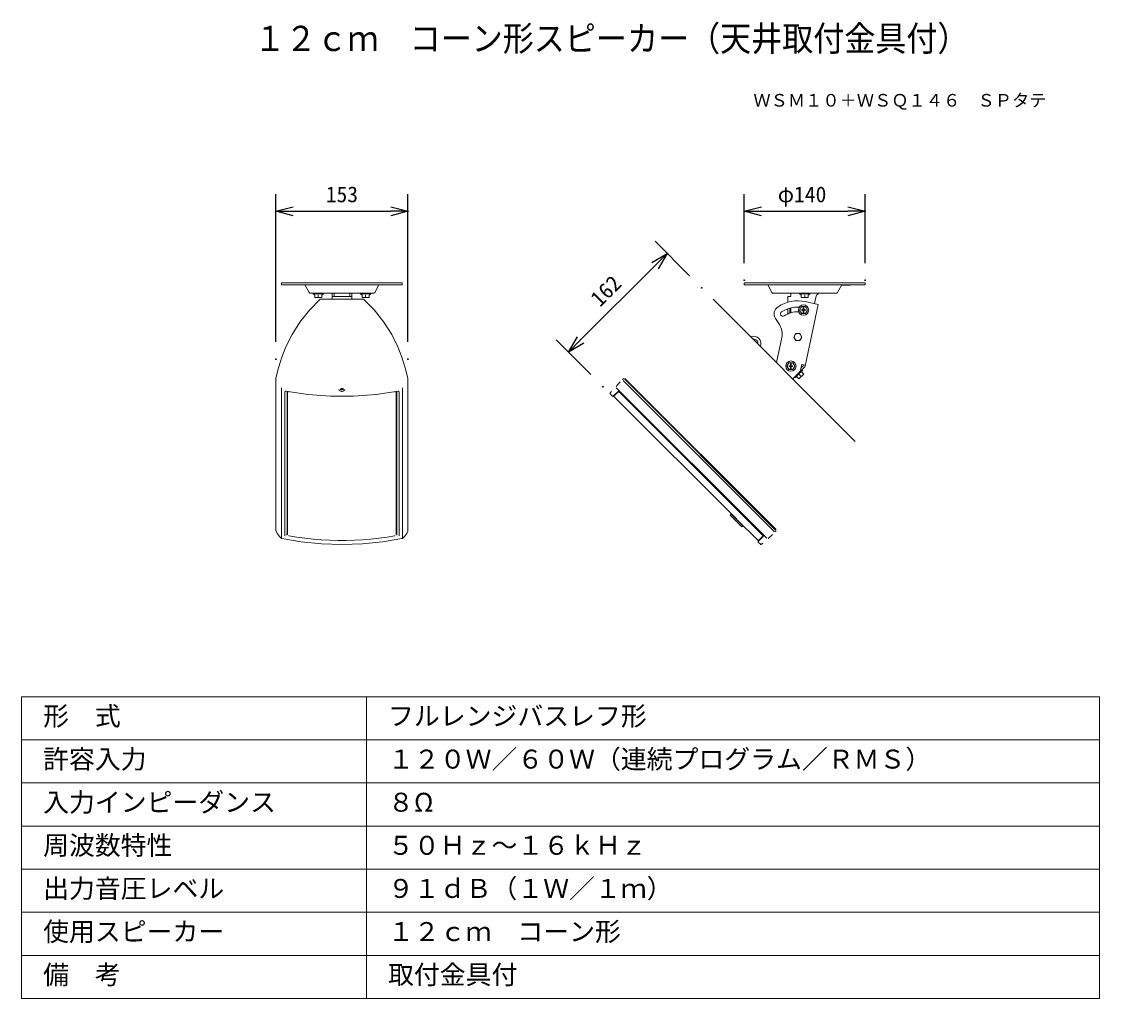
# Model space of a CAD drawing. Units: millimetres, scale not verified. Extents: x -62 to 63, y -56 to 57.
import ezdxf
from ezdxf.enums import TextEntityAlignment as Align

# ---------------------------------------------------------------- set-up
doc = ezdxf.new("R2010")
doc.units = ezdxf.units.MM
doc.header["$LTSCALE"] = 0.125
doc.header["$PDMODE"] = 32
doc.header["$PDSIZE"] = 0.0625
for name, color, linetype, lineweight in [('0-0_0', 7, 'Continuous', 25), ('0-1_WAKU', 1, 'Continuous', 18), ('0-4_GAIKEI', 1, 'Continuous', 18), ('0-5_SUNPO', 7, 'Continuous', 25)]:
    doc.layers.add(name, color=color, linetype=linetype, lineweight=lineweight)
for name, color, linetype in [('0-2_MOJI1', 7, 'Continuous'), ('0-3_TOUROKU', 7, 'Continuous'), ('0-6_DEFPOINTS', 7, 'Continuous')]:
    doc.layers.add(name, color=color, linetype=linetype)
doc.styles.add('ＭＳ ゴシック', font='')
doc.styles.get('ＭＳ ゴシック').set_extended_font_data('MS Gothic')

# ---------------------------------------------------------------- blocks, each defined once
blk = doc.blocks.new('_OPEN30')
at = {"layer": '0-0_0'}
blk.add_line((0, 0), (-1, 0), dxfattribs=at)
blk.add_lwpolyline([(-1, 0.26795), (0, 0), (-1, -0.26795)], dxfattribs=at)
blk = doc.blocks.new('D6')
at = {"layer": '0-5_SUNPO'}
for p, q in [((18.6053, 28.3399), (14.6053, 32.3399)), ((5.9786, 20.8848), (14.6053, 29.5115)), ((7.1502, 16.8848), (3.1502, 20.8848))]:
    blk.add_line(p, q, dxfattribs=at)
at = {"layer": '0-6_DEFPOINTS'}
for p in [(16.0195, 30.9257), (20.0195, 26.9257), (8.5644, 15.4706)]:
    blk.add_point(p, dxfattribs=at)
at = {"layer": '0-5_SUNPO', "xscale": 2, "yscale": 2}
for p, rotation in [((16.0195, 30.9257), 45), ((4.5644, 19.4706), 225)]:
    blk.add_blockref('_OPEN30', p, dxfattribs=dict(at, rotation=rotation))
at = {"layer": '0-5_SUNPO', "style": 'ＭＳ ゴシック'}
blk.add_text('162', height=1.833, rotation=45, dxfattribs=at).set_placement((8.6126, 24.2259), align=Align.BOTTOM_LEFT)
blk = doc.blocks.new('D5')
at = {"layer": '0-5_SUNPO'}
for p, q in [((24.9622, 29.8101), (24.9622, 37.8101)), ((38.9622, 29.8101), (38.9622, 37.8101)), ((26.9622, 35.8101), (36.9622, 35.8101))]:
    blk.add_line(p, q, dxfattribs=at)
at = {"layer": '0-6_DEFPOINTS'}
for p in [(38.9622, 35.8101), (24.9622, 27.8101), (38.9622, 27.8101)]:
    blk.add_point(p, dxfattribs=at)
at = {"layer": '0-5_SUNPO', "xscale": 2, "yscale": 2, "rotation": 180}
blk.add_blockref('_OPEN30', (24.9622, 35.8101), dxfattribs=at)
at = {"layer": '0-5_SUNPO', "xscale": 2, "yscale": 2}
blk.add_blockref('_OPEN30', (38.9622, 35.8101), dxfattribs=at)
at = {"layer": '0-5_SUNPO', "style": 'ＭＳ ゴシック'}
blk.add_text('φ140', height=1.833, dxfattribs=at).set_placement((28.8372, 36.3101), align=Align.BOTTOM_LEFT)
blk = doc.blocks.new('D4')
at = {"layer": '0-5_SUNPO'}
for p, q in [((-29.3508, 20.6569), (-29.3508, 37.8101)), ((-14.0508, 20.6569), (-14.0508, 37.8101)), ((-27.3508, 35.8101), (-16.0508, 35.8101))]:
    blk.add_line(p, q, dxfattribs=at)
at = {"layer": '0-6_DEFPOINTS'}
for p in [(-14.0508, 35.8101), (-29.3508, 18.6569), (-14.0508, 18.6569)]:
    blk.add_point(p, dxfattribs=at)
at = {"layer": '0-5_SUNPO', "xscale": 2, "yscale": 2, "rotation": 180}
blk.add_blockref('_OPEN30', (-29.3508, 35.8101), dxfattribs=at)
at = {"layer": '0-5_SUNPO', "xscale": 2, "yscale": 2}
blk.add_blockref('_OPEN30', (-14.0508, 35.8101), dxfattribs=at)
at = {"layer": '0-5_SUNPO', "style": 'ＭＳ ゴシック'}
blk.add_text('153', height=1.833, dxfattribs=at).set_placement((-23.5758, 36.3101), align=Align.BOTTOM_LEFT)

msp = doc.modelspace()

# ---------------------------------------------------------------- linework, layer by layer
at = {"layer": '0-1_WAKU', "color": 4}
for p, q in [((-62.4959, -21.4958), (-62.4959, -56.4958)), ((62.5041, -21.4958), (-62.4959, -21.4958)), ((-22.4959, -56.4958), (-22.4959, -21.4958)), ((62.5041, -56.4958), (62.5041, -21.4958)), ((-62.4959, -56.4958), (62.5041, -56.4958))]:
    msp.add_line(p, q, dxfattribs=at)
at = {"layer": '0-1_WAKU'}
for p, q in [((-62.4959, -26.4958), (62.5041, -26.4958)), ((-62.4959, -31.4958), (62.5041, -31.4958)), ((-62.4959, -36.4958), (62.5041, -36.4958)), ((-62.4959, -41.4958), (62.5041, -41.4958)), ((-62.4959, -46.4958), (62.5041, -46.4958)), ((-62.4959, -51.4958), (62.5041, -51.4958))]:
    msp.add_line(p, q, dxfattribs=at)
at = {"layer": '0-4_GAIKEI', "color": 7}
for p, q in [((-32.341, 26.2571), (-32.341, 26.4871)), ((-32.341, 26.4871), (-18.341, 26.4871)), ((-32.341, 26.2571), (-18.341, 26.2571)), ((-30.6373, 26.2571), (-30.6373, 26.2506)), ((-30.608, 26.2571), (-30.608, 26.2506)), ((-29.6888, 26.2571), (-29.6888, 26.2506)), ((-29.6338, 26.2571), (-29.1402, 25.4021)), ((-21.0482, 26.2571), (-21.5418, 25.4021)), ((-18.341, 26.2571), (-18.341, 26.4871)), ((21.3221, 26.2571), (21.3221, 26.4871)), ((21.3221, 26.4871), (35.3221, 26.4871)), ((21.3221, 26.2571), (35.3221, 26.2571)), ((24.0292, 26.2571), (24.5229, 25.4021)), ((32.6149, 26.2571), (32.1213, 25.4021)), ((33.6138, 26.2506), (32.6111, 26.2506)), ((32.6652, 26.2571), (32.6652, 26.2506)), ((33.5845, 26.2571), (33.5845, 26.2506)), ((33.6138, 26.2571), (33.6138, 26.2506)), ((35.3221, 26.2571), (35.3221, 26.4871)), ((-21.741, 25.2871), (-28.941, 25.2871)), ((-26.491, 24.621), (-26.491, 25.2871)), ((-24.191, 25.2871), (-24.191, 24.621)), ((31.9221, 25.2871), (24.7221, 25.2871)), ((26.7321, 25.2871), (26.7321, 24.9171)), ((29.7099, 25.055), (29.8242, 25.1692)), ((-27.8388, 24.6099), (-27.858, 24.5959)), ((-27.858, 24.5959), (-27.8579, 24.596)), ((-27.8074, 24.6211), (-27.8388, 24.6099)), ((-27.7899, 24.6226), (-27.8074, 24.6211)), ((34.1893, 8.1052), (17.7012, 24.5933)), ((26.3821, 24.9171), (26.3821, 24.2516)), ((26.3821, 24.9171), (26.7321, 24.9171)), ((28.366, 16.8284), (29.8919, 24.0072)), ((28.3953, 24.3253), (29.8919, 24.0072)), ((29.4713, 24.0966), (29.6221, 24.8061)), ((29.6221, 24.8061), (29.6221, 24.8428)), ((24.9406, 22.3562), (25.3904, 21.6635)), ((-31.1321, 20.522), (-31.8369, 19.0827)), ((25.6694, 20.1584), (25.0513, 17.2507)), ((-32.6895, 16.6418), (-32.9899, 15.4332)), ((26.9422, 15.3522), (28.3036, 16.7136)), ((-32.9898, 15.4332), (-32.991, 15.4227)), ((-32.991, 15.3519), (-32.991, 15.4227)), ((-32.991, 15.3519), (-32.9844, 15.2118)), ((-32.991, -2.1856), (-32.991, 15.3519)), ((-17.6976, 15.2118), (-17.691, 15.3519)), ((-17.691, 15.4227), (-17.6921, 15.4332)), ((-17.691, -2.1856), (-17.691, 15.3519)), ((6.9241, 15.0057), (6.4533, 14.4828)), ((5.9173, 13.8875), (5.7815, 13.7367)), ((6.0342, 13.35), (5.7851, 13.5991)), ((20.4404, -0.9148), (6.2382, 13.2875)), ((22.8834, -3.3578), (20.5323, -1.0067)), ((-32.9844, -2.3118), (-32.991, -2.1856)), ((-32.9843, -2.3144), (-32.9844, -2.3118)), ((-32.9768, -2.3477), (-32.9808, -2.3284)), ((-32.9806, -2.337), (-32.9768, -2.3477)), ((-32.9768, -2.3478), (-32.9768, -2.3477)), ((-17.7052, -2.3477), (-17.7012, -2.3284)), ((-17.7014, -2.337), (-17.7052, -2.3477)), ((-17.7052, -2.3478), (-17.7052, -2.3477)), ((-17.691, -2.1856), (-17.6976, -2.3118)), ((-17.6976, -2.3144), (-17.6976, -2.3118)), ((-32.6007, -2.9104), (-32.3464, -3.1392)), ((-32.3465, -3.1392), (-32.3356, -3.1466)), ((-32.3465, -3.1392), (-32.3465, -3.1392)), ((-32.3356, -3.1466), (-32.3167, -3.1552)), ((-32.3167, -3.1552), (-32.3046, -3.1584)), ((-32.3046, -3.1584), (-32.3046, -3.1584)), ((-18.3355, -3.1392), (-18.3355, -3.1392)), ((23.1951, -3.8109), (22.946, -3.5618)), ((23.3327, -3.8145), (23.4835, -3.6787)), ((24.0788, -3.1427), (24.6017, -2.6719))]:
    msp.add_line(p, q, dxfattribs=at)
at = {"layer": '0-4_GAIKEI'}
for p, q in [((-28.691, 25.2871), (-28.691, 25.2171)), ((-28.491, 25.0871), (-28.691, 25.2171)), ((-28.691, 25.2171), (-27.491, 25.2171)), ((-28.491, 25.1273), (-28.491, 24.7871)), ((-28.091, 25.1273), (-28.091, 24.8053)), ((-27.691, 25.0871), (-27.491, 25.2171)), ((-27.691, 24.7871), (-27.691, 25.1273)), ((-27.491, 25.2871), (-27.491, 25.2171)), ((-26.261, 25.2871), (-26.261, 24.9171)), ((-24.421, 25.2871), (-24.421, 24.9171)), ((-23.191, 25.2171), (-23.191, 25.2871)), ((-23.191, 25.2171), (-21.991, 25.2171)), ((-23.191, 25.2171), (-22.991, 25.0871)), ((-22.991, 25.1273), (-22.991, 24.7871)), ((-22.591, 24.8053), (-22.591, 25.1273)), ((-21.991, 25.2171), (-22.191, 25.0871)), ((-22.191, 24.7871), (-22.191, 25.1273)), ((-21.991, 25.2171), (-21.991, 25.2871)), ((27.7221, 25.2871), (27.7221, 25.2171)), ((27.9221, 25.1273), (27.9221, 24.7871)), ((28.3221, 25.1273), (28.3221, 24.8053)), ((28.7221, 25.0871), (28.9221, 25.2171)), ((28.7221, 24.7871), (28.7221, 25.1273)), ((28.9221, 25.2871), (28.9221, 25.2171)), ((-27.691, 24.7871), (-28.491, 24.7871)), ((-26.491, 24.9171), (-24.191, 24.9171)), ((-22.191, 24.7871), (-22.991, 24.7871)), ((28.7221, 24.7871), (27.9221, 24.7871)), ((26.3821, 23.4956), (26.3821, 22.9047)), ((26.6121, 23.5636), (26.6121, 22.9965)), ((26.7321, 23.0279), (26.7321, 23.5941)), ((27.9564, 23.7472), (27.7255, 23.3472)), ((27.7255, 23.3472), (27.9564, 22.9472)), ((27.9564, 23.7472), (28.4183, 23.7472)), ((27.9564, 22.9472), (28.4183, 22.9472)), ((27.9874, 23.3972), (27.9874, 23.2972)), ((28.1374, 23.3972), (27.9874, 23.3972)), ((27.9874, 23.2972), (28.1374, 23.2972)), ((28.1374, 23.7472), (28.1374, 23.3972)), ((28.1374, 23.2972), (28.1374, 22.9472)), ((28.2374, 23.7472), (28.2374, 23.3972)), ((28.3874, 23.3972), (28.2374, 23.3972)), ((28.2374, 23.2972), (28.2374, 22.9472)), ((28.2374, 23.2972), (28.3874, 23.2972)), ((28.3874, 23.2972), (28.3874, 23.3972)), ((28.6493, 23.3472), (28.4183, 23.7472)), ((28.4183, 22.9472), (28.6493, 23.3472)), ((27.2911, 20.6171), (27.0602, 20.2171)), ((27.0602, 20.2171), (27.2911, 19.8171)), ((27.753, 20.6171), (27.2911, 20.6171)), ((27.9839, 20.2171), (27.753, 20.6171)), ((27.753, 19.8171), (27.9839, 20.2171)), ((27.2911, 19.8171), (27.753, 19.8171)), ((26.4921, 17.2442), (26.2612, 16.8442)), ((26.2612, 16.8442), (26.4921, 16.4442)), ((26.4921, 17.2442), (26.954, 17.2442)), ((26.4921, 16.4442), (26.954, 16.4442)), ((26.523, 16.8942), (26.523, 16.7942)), ((26.673, 16.8942), (26.523, 16.8942)), ((26.523, 16.7942), (26.673, 16.7942)), ((26.673, 17.2442), (26.673, 16.8942)), ((26.673, 16.7942), (26.673, 16.4442)), ((26.773, 17.2442), (26.773, 16.8942)), ((26.923, 16.8942), (26.773, 16.8942)), ((26.773, 16.7942), (26.773, 16.4442)), ((26.773, 16.7942), (26.923, 16.7942)), ((26.923, 16.7942), (26.923, 16.8942)), ((27.1849, 16.8442), (26.954, 17.2442)), ((26.954, 16.4442), (27.1849, 16.8442)), ((27.2039, 15.5149), (28.0524, 16.3634)), ((28.0036, 17.0477), (27.8941, 16.5322)), ((28.141, 16.8762), (27.9203, 16.6555)), ((28.0029, 16.4129), (28.0524, 16.3634)), ((28.0029, 16.13), (28.0524, 16.3634)), ((28.3949, 16.9646), (28.0036, 17.0477)), ((28.1699, 17.0124), (28.141, 16.8762)), ((-17.691, 15.4227), (-17.691, 15.3519)), ((7.2124, 15.2812), (7.3295, 15.4112)), ((24.7912, -2.3284), (7.2676, 15.1952)), ((24.9479, -2.1856), (7.4104, 15.3519)), ((7.4827, 15.4227), (25.0187, -2.1133)), ((24.973, -2.0859), (7.5101, 15.3771)), ((27.1544, 15.5643), (27.2039, 15.5149)), ((27.4372, 15.5643), (27.2039, 15.5149)), ((27.4088, 15.5928), (27.6493, 15.3522)), ((28.215, 15.9179), (27.6493, 15.3522)), ((27.6916, 15.8756), (27.9193, 15.6479)), ((28.215, 15.9179), (27.9745, 16.1585)), ((-32.3606, 14.3407), (-32.3606, -3.1066)), ((-31.9632, 13.9076), (-31.9632, -2.8338)), ((-31.9371, 13.9311), (-31.9372, 13.9311)), ((-31.9371, 13.9311), (-31.9306, 13.933)), ((-31.9306, 13.933), (-31.9099, 13.9356)), ((-31.9099, 13.9356), (-31.8826, 13.9347)), ((-31.8826, 13.9347), (-31.8509, 13.9302)), ((-31.691, -2.3095), (-31.691, 13.9066)), ((-31.641, -2.6917), (-31.641, 13.8992)), ((-31.561, 13.8874), (-31.561, 13.8546)), ((-31.491, 13.8188), (-31.491, 13.877)), ((-25.691, 14.1512), (-25.691, 14.1516)), ((-25.566, 14.0299), (-25.566, 13.9804)), ((-25.5512, 14.098), (-25.5515, 14.0902)), ((-25.491, 14.1254), (-25.491, 14.182)), ((-25.4659, 14.2328), (-25.3778, 14.2647)), ((-25.381, 14.1289), (-25.381, 14.2598)), ((-25.381, 14.1713), (-25.301, 14.1713)), ((-25.381, 14.0476), (-25.381, 14.102)), ((-25.341, 13.904), (-25.381, 13.9057)), ((-25.3778, 14.2647), (-25.2854, 14.2611)), ((-25.2964, 13.9061), (-25.341, 13.904)), ((-25.301, 14.1289), (-25.301, 14.2598)), ((-25.301, 14.102), (-25.301, 14.0476)), ((-25.191, 14.182), (-25.191, 14.1254)), ((-25.1307, 14.098), (-25.1263, 14.0379)), ((-25.1305, 14.0902), (-25.1307, 14.098)), ((-24.991, 14.1516), (-24.991, 14.1514)), ((-21.365, 13.5552), (-18.831, 13.9303)), ((-19.191, 13.8188), (-19.191, 13.877)), ((-19.121, 13.8873), (-19.121, 13.8546)), ((-19.041, 13.8992), (-19.041, -2.6917)), ((-18.991, 13.9066), (-18.991, -2.3095)), ((-18.831, 13.9302), (-18.7979, 13.9349)), ((-18.7512, 13.933), (-18.7469, 13.9318)), ((-18.7469, 13.9318), (-18.7448, 13.9311)), ((-18.7448, 13.9311), (-18.7448, 13.9311)), ((-18.7188, -2.8338), (-18.7188, 13.9076)), ((-18.3214, -3.1066), (-18.3214, 14.3407)), ((6.7234, 13.9382), (6.1034, 13.3498)), ((6.2382, 13.4006), (6.7487, 13.9111)), ((23.9151, -3.1283), (6.4677, 14.3191)), ((6.6666, 13.8843), (6.6942, 13.8567)), ((6.7477, 13.9115), (6.7572, 13.9026)), ((23.4986, -2.8388), (6.7572, 13.9026)), ((6.7978, 13.8188), (6.7836, 13.833)), ((6.8422, 13.7925), (6.8495, 13.7998)), ((6.4852, 13.7121), (6.5175, 13.6799)), ((-31.691, -2.3095), (-31.7228, -2.7501)), ((-18.991, -2.3095), (-18.9592, -2.7501)), ((25.0072, -2.2665), (24.8772, -2.3836)), ((-31.491, -2.8352), (-31.491, -2.7982)), ((-19.191, -2.8352), (-19.191, -2.7982)), ((22.9458, -3.4926), (23.5287, -2.8783)), ((23.5071, -2.8473), (22.9966, -3.3578)), ((23.3086, -3.1112), (23.2759, -3.0785)), ((23.3885, -2.7538), (23.3958, -2.7465)), ((23.4289, -2.8123), (23.4148, -2.7982)), ((23.4798, -2.9289), (23.4527, -2.9017)), ((23.4986, -2.8388), (23.4998, -2.8375)), ((23.5102, -2.8518), (23.517, -2.8604))]:
    msp.add_line(p, q, dxfattribs=at)
at = {"layer": '0-4_GAIKEI', "color": 7, "lineweight": 25}
for p, q in [((19.6752, -0.4324), (19.7813, -0.3264)), ((21.0323, -1.7895), (19.6752, -0.4324)), ((21.1383, -1.6834), (19.7813, -0.3264)), ((20.405, -0.9501), (20.4404, -0.9148)), ((20.497, -1.0421), (20.5323, -1.0067)), ((21.0323, -1.7895), (21.1383, -1.6834))]:
    msp.add_line(p, q, dxfattribs=at)
at = {"layer": '0-4_GAIKEI'}
for points in [[(27.9221, 25.0871), (27.7221, 25.2171), (28.9221, 25.2171)], [(-31.8509, 13.9303), (-29.3115, 13.5546), (-26.6678, 13.3603), (-24.0087, 13.3605), (-21.365, 13.5552)], [(-25.381, 13.9057), (-25.485, 13.9263), (-25.5765, 13.9692), (-25.6451, 14.0299), (-25.6834, 14.1008), (-25.691, 14.1512)], [(-25.5512, 14.098), (-25.5275, 14.1714), (-25.4659, 14.2328)], [(-24.991, 14.1514), (-24.9982, 14.1021), (-25.0357, 14.0315), (-25.1031, 13.9707), (-25.1935, 13.9274), (-25.2964, 13.9061)], [(-25.2854, 14.2611), (-25.2058, 14.226), (-25.1527, 14.1684), (-25.1307, 14.098)], [(-18.7979, 13.9349), (-18.7713, 13.9356), (-18.7512, 13.933)], [(6.7111, 13.9357), (6.71, 13.9358), (6.7154, 13.9339), (6.7297, 13.9257), (6.7477, 13.9115)], [(-31.491, -2.8353), (-30.5724, -2.9879), (-29.6318, -3.1176), (-28.6849, -3.2216), (-27.733, -3.2998), (-26.7776, -3.3519), (-25.8201, -3.378), (-24.8618, -3.378), (-23.9043, -3.3519), (-22.9489, -3.2997), (-21.9971, -3.2216), (-21.0501, -3.1176), (-20.1096, -2.9879), (-19.191, -2.8353)], [(23.4986, -2.8388), (23.5137, -2.8556), (23.5269, -2.8747), (23.5303, -2.8816)]]:
    msp.add_lwpolyline(points, dxfattribs=at)
at = {"layer": '0-4_GAIKEI', "color": 7}
for points in [[(-27.8578, 24.596), (-29.1065, 23.329), (-30.2133, 21.9561), (-31.1321, 20.522)], [(-22.8922, 24.6226), (-24.5054, 24.6206), (-26.1823, 24.6206), (-27.7898, 24.6226)], [(-22.8921, 24.6226), (-22.8745, 24.6211), (-22.8432, 24.6099)], [(-22.8432, 24.6099), (-22.824, 24.5959), (-22.8241, 24.596)], [(-18.845, 19.0827), (-19.5519, 20.5257), (-20.4712, 21.9595), (-21.5784, 23.3323), (-22.8241, 24.596)], [(-31.8369, 19.0827), (-32.2956, 17.8894), (-32.6895, 16.6418)], [(-17.6921, 15.4332), (-17.9935, 16.6456), (-18.3877, 17.8931), (-18.845, 19.0827)], [(5.7815, 13.7367), (5.7632, 13.7076), (5.7559, 13.6666), (5.7669, 13.6241), (5.7851, 13.5991)], [(-32.9843, -2.3142), (-32.9831, -2.3257), (-32.9806, -2.337)], [(-32.9768, -2.3478), (-32.8329, -2.6191), (-32.6007, -2.9104)], [(-18.3355, -3.1392), (-18.0783, -2.9074), (-17.8469, -2.6158), (-17.7052, -2.3478)], [(-17.6976, -2.3142), (-17.6989, -2.3257), (-17.7014, -2.337)], [(-32.3045, -3.1584), (-30.0568, -3.5308), (-27.7084, -3.7627), (-25.3383, -3.8402), (-22.9682, -3.7624), (-20.6198, -3.5301), (-18.3774, -3.1584)], [(-18.3653, -3.1552), (-18.3774, -3.1584), (-18.3774, -3.1584)], [(-18.3355, -3.1392), (-18.3464, -3.1466), (-18.3653, -3.1552)], [(23.1951, -3.8109), (23.2201, -3.8291), (23.2626, -3.8401), (23.3036, -3.8327), (23.3327, -3.8145)]]:
    msp.add_lwpolyline(points, dxfattribs=at)
at = {"layer": '0-4_GAIKEI'}
for centre in [(28.1874, 23.3472), (26.723, 16.8442)]:
    msp.add_circle(centre, 0.6, dxfattribs=at)
at = {"layer": '0-4_GAIKEI', "color": 7}
for centre, radius, start, end in [((-28.941, 25.5171), 0.23, 210, 270), ((-21.741, 25.5171), 0.23, 270, 330), ((24.7221, 25.5171), 0.23, 210, 270), ((29.9221, 24.8428), 0.3, 135, 180), ((29.6121, 25.3814), 0.3, 315, 341.67858), ((31.9221, 25.5171), 0.23, 270, 330), ((27.5221, 20.2171), 4.2, 78, 123), ((25.7792, 22.9009), 1, 123, 213), ((25.7792, 22.9009), 0.275, 123, 303), ((27.5221, 20.2171), 3.475, 87.17224, 123), ((27.5221, 20.2171), 2.925, 87.87045, 123), ((23.7131, 20.5742), 2, 348, 33), ((28.141, 16.8762), 0.23, 315, 348), ((6.0689, 13.386), 0.05, 225, 313.5), ((6.2947, 13.344), 0.08, 135, 225), ((22.94, -3.3013), 0.08, 225, 315), ((22.982, -3.527), 0.05, 136.5, 225)]:
    msp.add_arc(centre, radius, start, end, dxfattribs=at)
at = {"layer": '0-4_GAIKEI'}
for centre, radius, start, end in [((28.1874, 23.3472), 0.4119, 163.79475, 196.20525), ((28.1874, 23.3472), 0.4119, 103.79475, 136.20525), ((28.1874, 23.3472), 0.4119, 223.79475, 256.20525), ((28.1874, 23.3472), 0.4119, 43.79475, 76.20525), ((28.1874, 23.3472), 0.4119, 283.79475, 316.20525), ((28.1874, 23.3472), 0.4119, 343.79475, 16.20525), ((22.4097, 19.4605), 0.85, 335.69058, 114.30942), ((27.5221, 20.2171), 0.4119, 163.79475, 196.20525), ((27.5221, 20.2171), 0.4119, 103.79475, 136.20525), ((27.5221, 20.2171), 0.4119, 43.79475, 76.20525), ((27.5221, 20.2171), 0.4119, 343.79475, 16.20525), ((22.4097, 19.4605), 0.5, 351.89716, 98.10284), ((27.5221, 20.2171), 0.4119, 223.79475, 256.20525), ((27.5221, 20.2171), 0.4119, 283.79475, 316.20525), ((26.723, 16.8442), 0.4119, 163.79475, 196.20525), ((26.723, 16.8442), 0.4119, 103.79475, 136.20525), ((26.723, 16.8442), 0.4119, 223.79475, 256.20525), ((26.723, 16.8442), 0.4119, 43.79475, 76.20525), ((26.723, 16.8442), 0.4119, 283.79475, 316.20525), ((26.723, 16.8442), 0.4119, 343.79475, 16.20525), ((26.9159, 16.7401), 1, 315, 348)]:
    msp.add_arc(centre, radius, start, end, dxfattribs=at)

# ---------------------------------------------------------------- block references
at = {"layer": '0-5_SUNPO'}
for name in ['D4', 'D5', 'D6']:
    msp.add_blockref(name, (-3.6401, -1.0106), dxfattribs=at)

# ---------------------------------------------------------------- texts
at = {"layer": '0-2_MOJI1', "style": 'ＭＳ ゴシック', "width": 0.9}
msp.add_text('１２ｃｍ\u3000コーン形スピーカー（天井取付金具付）', height=2.933, dxfattribs=at).set_placement((-35.4959, 52.5042), align=Align.BOTTOM_LEFT)
at = {"layer": '0-2_MOJI1', "style": 'ＭＳ ゴシック'}
for s, p in [('形\u3000式', (-59.9959, -25.4958)), ('フルレンジバスレフ形', (-19.9959, -25.4958)), ('許容入力', (-59.9959, -30.4958)), ('１２０Ｗ／６０Ｗ（連続プログラム／ＲＭＳ）', (-19.9959, -30.4958)), ('入力インピーダンス', (-59.9959, -35.4958)), ('８Ω', (-19.9959, -35.4958)), ('周波数特性', (-59.9959, -40.4958)), ('５０Ｈｚ～１６ｋＨｚ', (-19.9959, -40.4958)), ('出力音圧レベル', (-59.9959, -45.4958)), ('９１ｄＢ（１Ｗ／１ｍ）', (-19.9959, -45.4958)), ('使用スピーカー', (-59.9959, -50.4958)), ('１２ｃｍ\u3000コーン形', (-19.9959, -50.4958)), ('備\u3000考', (-59.9959, -55.4958)), ('取付金具付', (-19.9959, -55.4958))]:
    msp.add_text(s, height=2.199, dxfattribs=at).set_placement(p, align=Align.BOTTOM_LEFT)
at = {"layer": '0-3_TOUROKU', "style": 'ＭＳ ゴシック'}
msp.add_text('ＷＳＭ１０＋ＷＳＱ１４６\u3000ＳＰタテ', height=1.466, dxfattribs=at).set_placement((22.3707, 46.5042), align=Align.BOTTOM_LEFT)

doc.saveas('drawing.dxf')
